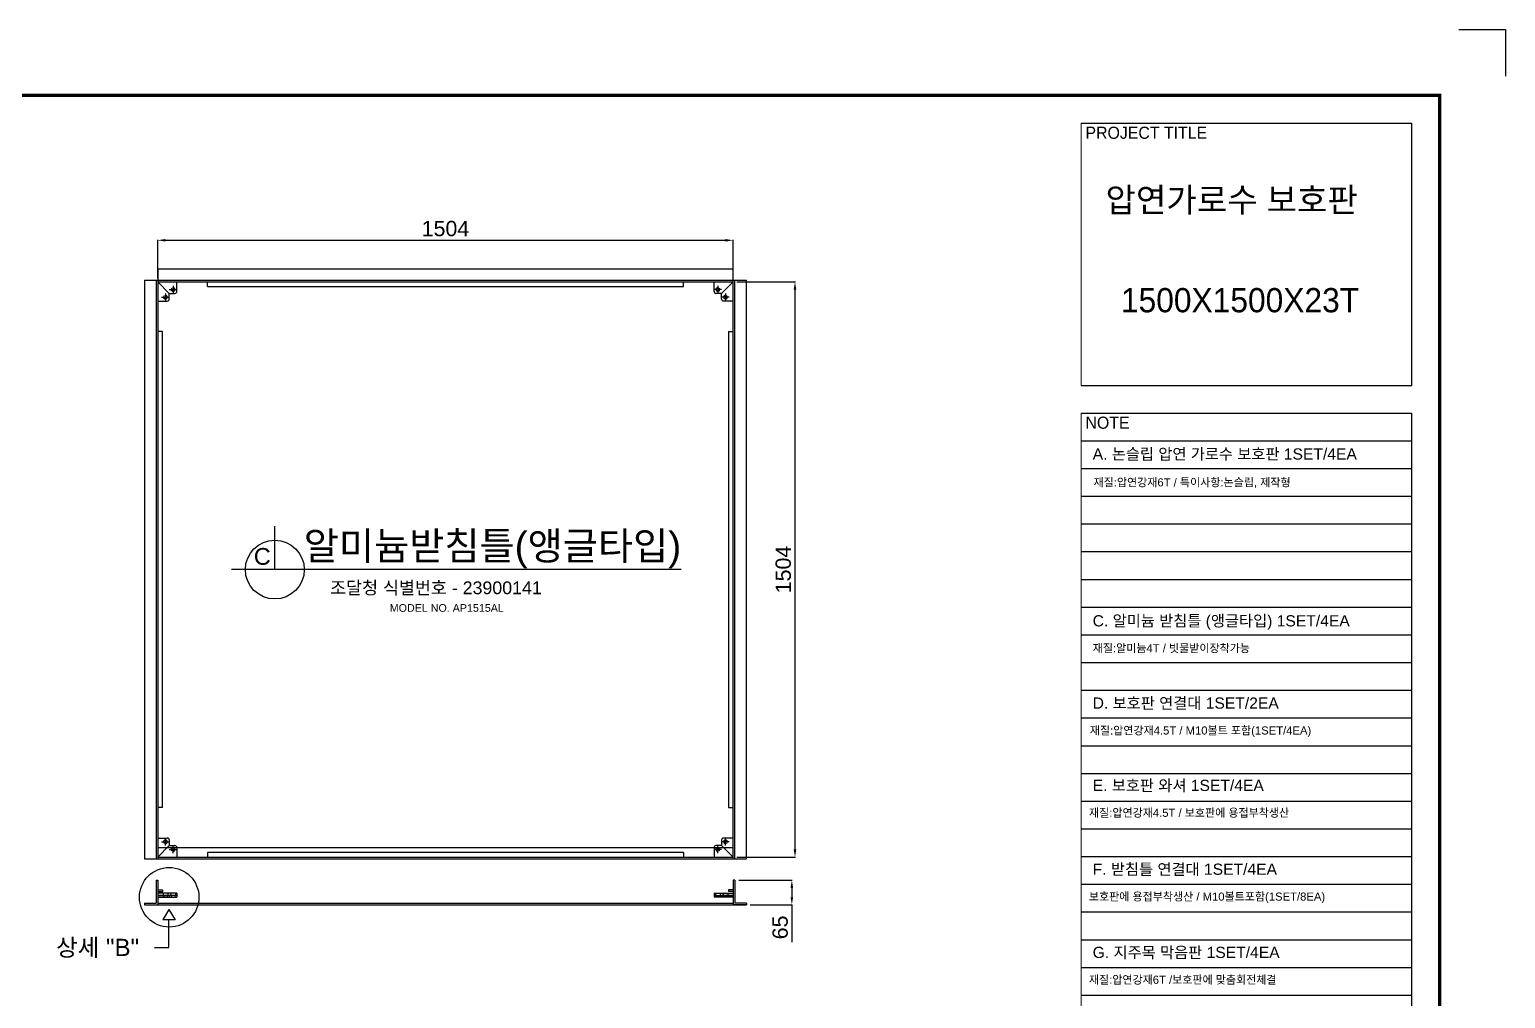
# Model space of a CAD drawing. Header units: millimetres. Extents: x 19555 to 26787, y -43327 to -38213.
# Drawn here: x 22929 to 26787, y -40747 to -38213 of the extents above; entities that cross this region are included whole.
import ezdxf
from ezdxf.enums import TextEntityAlignment as Align

# ---------------------------------------------------------------- set-up
doc = ezdxf.new("R2010")
doc.units = ezdxf.units.MM
doc.layers.add('LAYOUT', color=7, linetype='Continuous')
doc.layers.add('TEXT', color=7, linetype='Continuous')
doc.styles.add('H', font='')
doc.styles.get("Standard").update_dxf_attribs({"font": 'arial.ttf'})
doc.styles.get('H').set_extended_font_data('Dotum')
doc.dimstyles.new('ISO-25', dxfattribs={"dimtxt": 40, "dimasz": 20, "dimexe": 1.25, "dimexo": 10, "dimgap": 10, "dimtad": 1, "dimdec": 0, "dimtxsty": 'Standard', "dimcen": 2.5, "dimclrd": 3, "dimclre": 3, "dimclrt": 3, "dimadec": 0, "dimazin": 0, "dimtfac": 1, "dimtdec": 0, "dimtmove": 0, "dimatfit": 3, "dimfxl": 1, "dimarcsym": 0})

# ---------------------------------------------------------------- blocks, each defined once
blk = doc.blocks.new('*D27')
at = {"color": 3, "lineweight": -2, "transparency": 16777216}
for p, q in [((23264.1, -38863), (23264.1, -38763)), ((23284.1, -38764.2), (24748.1, -38764.2)), ((24768.1, -38863), (24768.1, -38763))]:
    blk.add_line(p, q, dxfattribs=at)
at = {"color": 3, "transparency": 16777216}
for points in [[(23284.1, -38760.9), (23284.1, -38767.6), (23264.1, -38764.2)], [(24748.1, -38760.9), (24748.1, -38767.6), (24768.1, -38764.2)]]:
    blk.add_solid(points, dxfattribs=at)
at = {"layer": 'Defpoints', "color": 0, "transparency": 16777216}
for p in [(24768.1, -38764.2), (23264.1, -38873), (24768.1, -38873)]:
    blk.add_point(p, dxfattribs=at)
at = {"color": 3, "transparency": 16777216, "insert": (24016.1, -38733.8), "char_height": 40, "attachment_point": 5}
blk.add_mtext('1504', dxfattribs=at)
blk = doc.blocks.new('*D28')
at = {"color": 3, "lineweight": -2, "transparency": 16777216}
for p, q in [((24778.1, -38873), (24931, -38873)), ((24929.7, -38893), (24929.7, -40357)), ((24778.1, -40377), (24931, -40377))]:
    blk.add_line(p, q, dxfattribs=at)
at = {"color": 3, "transparency": 16777216}
for points in [[(24926.4, -38893), (24933.1, -38893), (24929.7, -38873)], [(24926.4, -40357), (24933.1, -40357), (24929.7, -40377)]]:
    blk.add_solid(points, dxfattribs=at)
at = {"layer": 'Defpoints', "color": 0, "transparency": 16777216}
for p in [(24768.1, -38873), (24768.1, -40377), (24929.7, -40377)]:
    blk.add_point(p, dxfattribs=at)
at = {"color": 3, "transparency": 16777216, "insert": (24899.3, -39625), "char_height": 40, "attachment_point": 5, "rotation": 90}
blk.add_mtext('1504', dxfattribs=at)
blk = doc.blocks.new('A$C2E731E15')
at = {"color": 1}
for p, q in [((-10, 0), (10, 0)), ((0, -10), (0, 10))]:
    blk.add_line(p, q, dxfattribs=at)
blk.add_circle((0, 0), 4.5)
at = {"color": 4}
blk.add_arc((0, 0), 5, 270, 180, dxfattribs=at)
blk = doc.blocks.new('A$C600E4CCD')
for p, q in [((0, 6), (0, 0)), ((50, 6), (0, 6)), ((50, 0), (0, 0)), ((50, 6), (50, 0))]:
    blk.add_line(p, q)
at = {"color": 2}
for p, q in [((14, 6), (14, 0)), ((26, 6), (26, 0)), ((34, 6), (34, 0)), ((46, 6), (46, 0))]:
    blk.add_line(p, q, dxfattribs=at)
blk = doc.blocks.new('*D26')
at = {"color": 3, "lineweight": -2}
for p, q in [((24782.6, -40437.4), (24922.8, -40437.4)), ((24921.6, -40457.4), (24921.6, -40481.9)), ((24812.6, -40501.9), (24922.8, -40501.9)), ((24921.6, -40501.9), (24921.6, -40599.7))]:
    blk.add_line(p, q, dxfattribs=at)
at = {"color": 3}
for points in [[(24924.9, -40457.4), (24918.2, -40457.4), (24921.6, -40437.4)], [(24918.2, -40481.9), (24924.9, -40481.9), (24921.6, -40501.9)]]:
    blk.add_solid(points, dxfattribs=at)
at = {"layer": 'Defpoints', "color": 0}
for p in [(24772.6, -40437.4), (24802.6, -40501.9), (24921.6, -40501.9)]:
    blk.add_point(p, dxfattribs=at)
at = {"color": 3, "insert": (24891.1, -40560.8), "char_height": 40, "attachment_point": 5, "rotation": 90}
blk.add_mtext('65', dxfattribs=at)

msp = doc.modelspace()

# ---------------------------------------------------------------- linework, layer by layer
for p, q in [((26665.2, -38213.2), (26786.9, -38213.2)), ((26786.9, -38213.2), (26786.9, -38334.9)), ((25677.6, -38457.8), (26542.3, -38457.8)), ((26542.3, -39143.5), (26542.3, -38457.8)), ((23264.1, -38838.5), (23264.1, -40381.5)), ((23264.1, -38838.5), (24768.1, -38838.5)), ((24768.1, -40381.5), (24768.1, -38838.5)), ((23229.6, -38868.5), (23229.6, -40381.5)), ((23229.6, -38868.5), (24802.6, -38868.5)), ((23259.6, -38868.5), (23259.6, -40381.5)), ((23264.1, -38873), (24768.1, -38873)), ((23264.1, -38873), (23294.1, -38903)), ((23314.1, -38898), (23314.1, -38873)), ((23394.1, -38885), (23394.1, -38873)), ((23394.1, -38885), (24638.1, -38885)), ((24638.1, -38885), (24638.1, -38873)), ((24718.1, -38898), (24718.1, -38873)), ((24768.1, -38873), (24738.1, -38903)), ((24772.6, -40381.5), (24772.6, -38868.5)), ((24802.6, -40381.5), (24802.6, -38868.5)), ((23264.1, -38923), (23289.1, -38923)), ((23294.1, -38918), (23294.1, -38903)), ((23294.1, -38903), (23309.1, -38903)), ((24738.1, -38903), (24723.1, -38903)), ((24738.1, -38918), (24738.1, -38903)), ((24768.1, -38923), (24743.1, -38923)), ((23276.1, -39003), (23264.1, -39003)), ((23276.1, -40247), (23276.1, -39003)), ((24756.1, -39003), (24756.1, -40247)), ((24756.1, -39003), (24768.1, -39003)), ((25677.6, -39143.5), (26542.3, -39143.5)), ((25677.6, -39215.9), (26542.3, -39215.9)), ((26542.3, -42175.2), (26542.3, -39215.9)), ((25677.6, -39288.4), (26542.3, -39288.4)), ((25677.6, -39360.9), (26542.3, -39360.9)), ((25677.6, -39433.4), (26542.3, -39433.4)), ((25677.6, -39505.8), (26542.3, -39505.8)), ((23570.1, -39625.1), (23570.1, -39511.5)), ((25677.6, -39578.3), (26542.3, -39578.3)), ((24632, -39625.1), (23456.6, -39625.1)), ((25677.6, -39650.8), (26542.3, -39650.8)), ((25677.6, -39723.2), (26542.3, -39723.2)), ((25677.6, -39795.7), (26542.3, -39795.7)), ((25677.6, -39868.2), (26542.3, -39868.2)), ((25677.6, -39940.7), (26542.3, -39940.7)), ((25677.6, -40013.1), (26542.3, -40013.1)), ((25677.6, -40085.6), (26542.3, -40085.6)), ((25677.6, -40158.1), (26542.3, -40158.1)), ((25677.6, -40230.6), (26542.3, -40230.6)), ((23276.1, -40247), (23264.1, -40247)), ((24756.1, -40247), (24768.1, -40247)), ((25677.6, -40303), (26542.3, -40303)), ((23264.1, -40327), (23289.1, -40327)), ((23264.1, -40377), (23294.1, -40347)), ((23264.1, -40351.5), (24768.1, -40351.5)), ((23294.1, -40332), (23294.1, -40347)), ((23294.1, -40347), (23309.1, -40347)), ((23314.1, -40352), (23314.1, -40377)), ((24718.1, -40352), (24718.1, -40377)), ((24738.1, -40347), (24723.1, -40347)), ((24738.1, -40332), (24738.1, -40347)), ((24768.1, -40377), (24738.1, -40347)), ((24768.1, -40327), (24743.1, -40327)), ((23229.6, -40381.5), (24802.6, -40381.5)), ((23264.1, -40377), (24768.1, -40377)), ((24638.1, -40365), (23394.1, -40365)), ((23394.1, -40365), (23394.1, -40377)), ((24638.1, -40365), (24638.1, -40377)), ((25677.6, -40375.5), (26542.3, -40375.5)), ((23259.6, -40437.4), (23259.6, -40497.4)), ((23259.6, -40437.4), (23264.1, -40437.4)), ((23264.1, -40437.4), (23264.1, -40501.9)), ((23264.1, -40462.4), (23276.1, -40462.4)), ((23264.1, -40466.9), (23276.1, -40466.9)), ((23276.1, -40462.4), (23276.1, -40466.9)), ((24768.1, -40462.4), (24756.1, -40462.4)), ((24756.1, -40462.4), (24756.1, -40466.9)), ((24768.1, -40466.9), (24756.1, -40466.9)), ((24768.1, -40437.4), (24768.1, -40501.9)), ((24772.6, -40437.4), (24768.1, -40437.4)), ((24772.6, -40437.4), (24772.6, -40497.4)), ((25677.6, -40448), (26542.3, -40448)), ((23229.6, -40497.4), (23229.6, -40501.9)), ((23229.6, -40497.4), (23259.6, -40497.4)), ((23229.6, -40501.9), (24802.6, -40501.9)), ((23264.1, -40477.4), (23294.1, -40477.4)), ((23264.1, -40481.9), (23314.1, -40481.9)), ((23294.1, -40477.4), (23294.1, -40481.9)), ((23314.1, -40477.4), (23314.1, -40481.9)), ((24718.1, -40477.4), (24718.1, -40481.9)), ((24768.1, -40481.9), (24718.1, -40481.9)), ((24738.1, -40477.4), (24738.1, -40481.9)), ((24768.1, -40477.4), (24738.1, -40477.4)), ((24802.6, -40501.9), (24768.1, -40501.9)), ((24802.6, -40497.4), (24772.6, -40497.4)), ((24802.6, -40497.4), (24802.6, -40501.9)), ((23293.4, -40513.8), (23277.2, -40541.2)), ((23309.6, -40541.2), (23277.2, -40541.2)), ((23293.4, -40513.8), (23309.6, -40541.2)), ((23293.4, -40613.4), (23293.4, -40541.2)), ((25677.6, -40520.4), (26542.3, -40520.4)), ((23255.8, -40613.4), (23293.4, -40613.4)), ((25677.6, -40592.9), (26542.3, -40592.9)), ((25677.6, -40665.4), (26542.3, -40665.4)), ((25677.6, -40737.9), (26542.3, -40737.9))]:
    msp.add_line(p, q)
at = {"color": 0, "lineweight": 20}
for p, q in [((25677.6, -39143.5), (25677.6, -38457.8)), ((25677.6, -42175.2), (25677.6, -39215.9))]:
    msp.add_line(p, q, dxfattribs=at)
at = {"color": 2}
for p, q in [((23264.1, -40497.4), (24768.1, -40497.4)), ((23279.6, -40477.4), (23279.6, -40481.9)), ((23288.6, -40477.4), (23288.6, -40481.9)), ((23299.6, -40477.4), (23299.6, -40481.9)), ((23308.6, -40477.4), (23308.6, -40481.9)), ((24723.6, -40477.4), (24723.6, -40481.9)), ((24732.6, -40477.4), (24732.6, -40481.9)), ((24743.6, -40477.4), (24743.6, -40481.9)), ((24752.6, -40477.4), (24752.6, -40481.9))]:
    msp.add_line(p, q, dxfattribs=at)
at = {"color": 4}
for p, q in [((23279.1, -40477.4), (23279.1, -40481.9)), ((23289.1, -40477.4), (23289.1, -40481.9)), ((23299.1, -40477.4), (23299.1, -40481.9)), ((23309.1, -40477.4), (23309.1, -40481.9)), ((24723.1, -40477.4), (24723.1, -40481.9)), ((24733.1, -40477.4), (24733.1, -40481.9)), ((24743.1, -40477.4), (24743.1, -40481.9)), ((24753.1, -40477.4), (24753.1, -40481.9))]:
    msp.add_line(p, q, dxfattribs=at)
for centre, radius in [((23570.1, -39625.1), 77), ((23294.1, -40481.9), 77.8)]:
    msp.add_circle(centre, radius)
for centre, start, end in [((23289.1, -38918), 270, 0), ((23309.1, -38898), 270, 0), ((24723.1, -38898), 180, 270), ((24743.1, -38918), 180, 270), ((23289.1, -40332), 0, 90), ((23309.1, -40352), 0, 90), ((24723.1, -40352), 90, 180), ((24743.1, -40332), 90, 180)]:
    msp.add_arc(centre, 5, start, end)
at = {"layer": 'LAYOUT'}
for p, q in [((26614.8, -38385.3), (24484.1, -38385.3)), ((26614.8, -38863.7), (26614.8, -38385.3))]:
    msp.add_line(p, q, dxfattribs=at)
at = {"layer": 'LAYOUT', "const_width": 8.61}
msp.add_lwpolyline([(19727.6, -43154.7), (26614.8, -43154.7), (26614.8, -38385.3), (19727.6, -38385.3)], close=True, dxfattribs=at)

# ---------------------------------------------------------------- block references
for p, rotation in [((23304.1, -38893), 269.9999999999999), ((24728.1, -38893), 180), ((23284.1, -38913), 269.9999999999999), ((24748.1, -38913), 180), ((24728.1, -40357), 90), ((24748.1, -40337), 90)]:
    msp.add_blockref('A$C2E731E15', p, dxfattribs=dict(rotation=rotation))
for name, p in [('A$C2E731E15', (23284.1, -40337)), ('A$C2E731E15', (23304.1, -40357)), ('A$C600E4CCD', (23264.1, -40477.4))]:
    msp.add_blockref(name, p)
at = {"xscale": -1}
msp.add_blockref('A$C600E4CCD', (24768.1, -40477.4), dxfattribs=at)

# ---------------------------------------------------------------- texts
at = {"style": 'H'}
for s, height, p in [('PROJECT TITLE', 31.707, (25689.1, -38498.9)), ('압연가로수 보호판', 63.41, (25741.5, -38690.4)), ('1500X1500X23T', 63.414, (25781.7, -38952.5)), ('NOTE', 31.71, (25689.1, -39257))]:
    msp.add_text(s, height=height, dxfattribs=at).set_placement(p)
for s, height, p in [('A. 논슬립 압연 가로수 보호판 1SET/4EA', 29.282, (25707.9, -39337.6)), ('재질:압연강재6T / 특이사항:논슬립, 제작형', 21.083, (25710.2, -39407.7)), ('C', 43.9, (23515.2, -39612.7)), ('조달청 식별번호 - 23900141', 33.275, (23714.6, -39689.5)), ('MODEL NO. AP1515AL', 20, (23870.6, -39735.5)), ('C. 알미늄 받침틀 (앵글타입) 1SET/4EA', 29.282, (25707.9, -39773.8)), ('재질:알미늄4T / 빗물받이장착가능', 21.083, (25708.1, -39841.3)), ('D. 보호판 연결대 1SET/2EA', 29.282, (25707.9, -39988.9)), (' 재질:압연강재4.5T / M10볼트 포함(1SET/4EA)', 21.083, (25692.3, -40056.4)), ('E. 보호판 와셔 1SET/4EA', 29.282, (25707.9, -40204.1)), ('재질:압연강재4.5T / 보호판에 용접부착생산', 21.083, (25698.3, -40271.6)), ('F. 받침틀 연결대 1SET/4EA', 29.282, (25707.9, -40423.2)), ('  보호판에 용접부착생산 / M10볼트포함(1SET/8EA)', 21.083, (25681.7, -40490.7)), ('G. 지주목 막음판 1SET/4EA', 29.282, (25707.9, -40640.7)), ('  재질:압연강재6T /보호판에 맞춤회전체결', 21.083, (25681.7, -40708.1))]:
    msp.add_text(s, height=height).set_placement(p)
at = {"color": 4}
msp.add_text('상세 "B"', height=45, dxfattribs=at).set_placement((22998.4, -40635.6))
at = {"layer": 'TEXT'}
msp.add_text('알미늄받침틀(앵글타입)', height=73.205, dxfattribs=at).set_placement((24139.1, -39599.8), align=Align.CENTER)

# ---------------------------------------------------------------- dimensions: what is measured, and where the dimension line sits
dim = msp.add_linear_dim(base=(24768.1, -38764.2), p1=(23264.1, -38873), p2=(24768.1, -38873), dimstyle='ISO-25')
dim.commit()
dim.dimension.update_dxf_attribs({"geometry": '*D27', "text_midpoint": (24016.1, -38733.8)})
for base, p1, p2, picture, middle in [((24929.7, -40377), (24768.1, -38873), (24768.1, -40377), '*D28', (24899.3, -39625)), ((24921.5570064, -40501.9050165), (24772.6279785, -40437.4050165), (24802.6279785, -40501.9050165), '*D26', (24891.1340868, -40560.8136113))]:
    dim = msp.add_linear_dim(base=base, p1=p1, p2=p2, angle=90, dimstyle='ISO-25')
    dim.commit()
    dim.dimension.update_dxf_attribs({"geometry": picture, "text_midpoint": middle})

doc.saveas('drawing.dxf')
